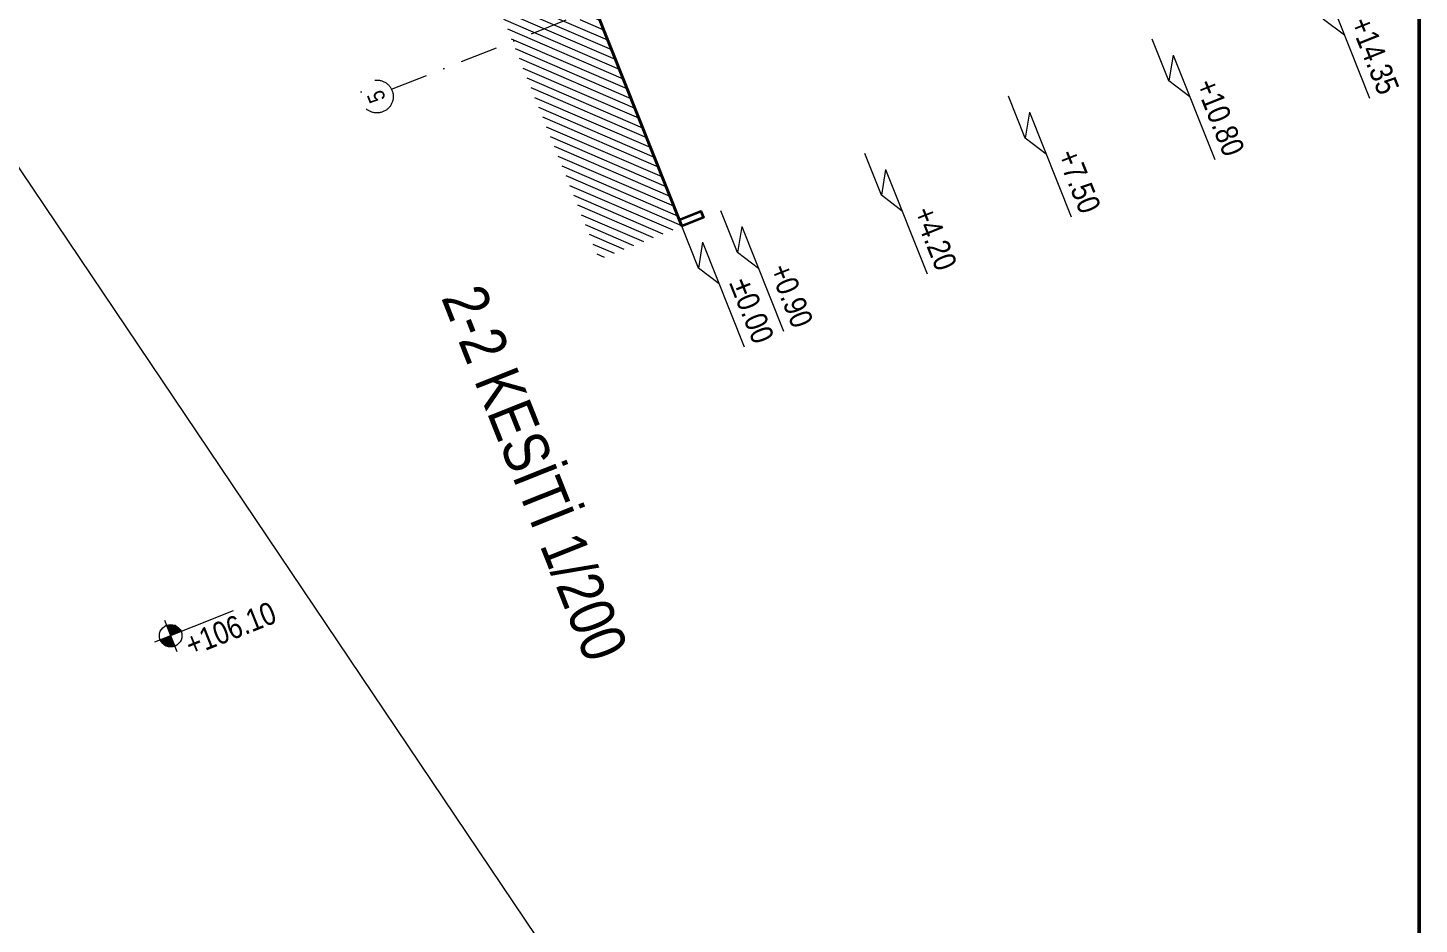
# Model space of a CAD drawing. Header units: millimetres. Extents: x 1811019 to 3717122, y -501178 to -243171.
# Drawn here: x 1823900 to 1824642, y -244861 to -244383 of the extents above; entities that cross this region are included whole.
import ezdxf
from ezdxf.enums import TextEntityAlignment as Align

# ---------------------------------------------------------------- set-up
doc = ezdxf.new("R2010")
doc.units = ezdxf.units.MM
doc.linetypes.add('aks line', pattern=[0.4001, 0.2, -0.1, 0.0001, -0.1])
for name, color, linetype, lineweight in [('a_aks_line', 251, 'aks line', 13), ('a_duvar', 255, 'Continuous', 35), ('a_görünüş_ince', 8, 'Continuous', 20), ('a_görünüş_kalın', 20, 'Continuous', 40), ('a_hatch_misc', 251, 'Continuous', 15), ('a_not_kot', 251, 'Continuous', 13), ('a_not_malzeme_text', 252, 'Continuous', 5), ('a_not_misc', 144, 'Continuous', 5), ('a_not_text', 7, 'Continuous', 13), ('a_çerçeve_line', 7, 'Continuous', 50), ('a_ölçü_iç', 3, 'Continuous', 9)]:
    doc.layers.add(name, color=color, linetype=linetype, lineweight=lineweight)
doc.styles.add('arial_1_18', font='ARIALN.TTF', dxfattribs={"height": 0.2})
doc.styles.get("Standard").update_dxf_attribs({"font": 'ARIALN.TTF'})

# ---------------------------------------------------------------- blocks, each defined once
blk = doc.blocks.new('sembol_kot')
at = {"layer": 'a_not_kot'}
for points in [[(0, 10), (0, 0), (10, 0, 0.414214)], [(0, 0), (-10, 0, 0.414214), (0, -10)]]:
    blk.add_hatch(color=256, dxfattribs=at).paths.add_polyline_path(points)
for p, q in [((0, 15), (0, -15)), ((-15, 0), (60, 0))]:
    blk.add_line(p, q, dxfattribs=at)
blk.add_circle((0, 0), 10, dxfattribs=at)
blk = doc.blocks.new('vaziyet')
at = {"layer": 'a_görünüş_ince'}
blk.add_line((1753.2, 1871.09), (2791.1, 328.98), dxfattribs=at)
at = {"layer": 'a_duvar', "xscale": 0.6, "yscale": 0.6, "zscale": 0.6, "rotation": 21.78429833593317}
blk.add_blockref('sembol_kot', (2222, 1045.38), dxfattribs=at)
at = {"layer": 'a_not_kot'}
blk.add_text('+106.10', height=12, rotation=21.7843, dxfattribs=at).set_placement((2232.91, 1034.23))
blk = doc.blocks.new('sembol_kot kesit')
at = {"layer": 'a_not_misc'}
for p, q in [((40, 24), (-160, 24)), ((-40, 24), (0, 0)), ((40, 24), (0, 0)), ((0, 0), (80, 0))]:
    blk.add_line(p, q, dxfattribs=at)
blk = doc.blocks.new('vaziyet_kesit_2')
at = {"layer": 'a_hatch_misc'}
h = blk.add_hatch(dxfattribs=at)
h.set_pattern_fill('ANSI31', color=256, scale=1.25, angle=111.67586)
h.set_pattern_definition([(156.6758554, (110830.32, -461130.413), (-1.57135712, -3.644422226), [])])
h.paths.add_polyline_path([(256.7, -645.86), (212.56, -663.4), (-44.14, -17.54), (0, 0), (45.25, -113.84), (33.63, -118.45), (103.81, -295.02), (94.51, -298.71), (93.59, -296.39), (91.27, -297.31), (118.97, -367.01), (121.29, -366.09), (120.37, -363.76), (129.66, -360.07), (199.84, -536.63), (211.46, -532.02)])
at = {"layer": 'a_aks_line', "ltscale": 100}
blk.add_line((102.05, -572.81), (248.8, -514.48), dxfattribs=at)
blk.add_circle((94.2, -576.66), 8.75, dxfattribs=at)
at = {"layer": 'a_duvar'}
blk.add_lwpolyline([(255.32, -642.37), (266.93, -637.75), (268.32, -641.24), (256.7, -645.86)], dxfattribs=at)
at = {"layer": 'a_görünüş_kalın'}
blk.add_line((210.53, -529.69), (256.7, -645.86), dxfattribs=at)
at = {"layer": 'a_not_misc', "xscale": -0.3000000000465661, "yscale": 0.3000000000465661, "zscale": 0.3000000000465661, "rotation": 291.6986979117829}
for p in [(598.9, -535.52), (516.44, -568.33), (439.79, -598.83), (363.14, -629.33), (286.48, -659.84), (265.58, -668.15)]:
    blk.add_blockref('sembol_kot kesit', p, dxfattribs=at)
at = {"layer": 'a_aks_line', "ltscale": 100, "style": 'arial_1_18'}
blk.add_text('5', height=9, rotation=111.67586, dxfattribs=at).set_placement((98.06, -575.07), align=Align.CENTER)
at = {"layer": 'a_not_text'}
for s, p in [('+14.35', (612.73, -537.27)), ('+10.80', (530.31, -570.18)), ('+7.50', (456.48, -607.79)), ('+4.20', (379.83, -638.29)), ('+0.90', (303.18, -668.79)), ('%%P0.00', (281.88, -676.13))]:
    blk.add_text(s, height=12, rotation=291.6987, dxfattribs=at).set_placement(p)

msp = doc.modelspace()

# ---------------------------------------------------------------- linework, layer by layer
at = {"layer": 'a_çerçeve_line'}
msp.add_line((1824642.03, -243230.37), (1824642.03, -246230.37), dxfattribs=at)

# ---------------------------------------------------------------- block references
at = {"layer": 'a_not_malzeme_text'}
msp.add_blockref('vaziyet', (1821754.51, -245752.73), dxfattribs=at)
at = {"layer": 'a_ölçü_iç'}
msp.add_blockref('vaziyet_kesit_2', (1823992.22, -243843.13), dxfattribs=at)

# ---------------------------------------------------------------- texts
at = {"layer": 'a_not_text'}
msp.add_text('2-2 KESİTİ 1/200', height=24, rotation=291.6987, dxfattribs=at).set_placement((1824120.53, -244527.04))

doc.saveas('drawing.dxf')
